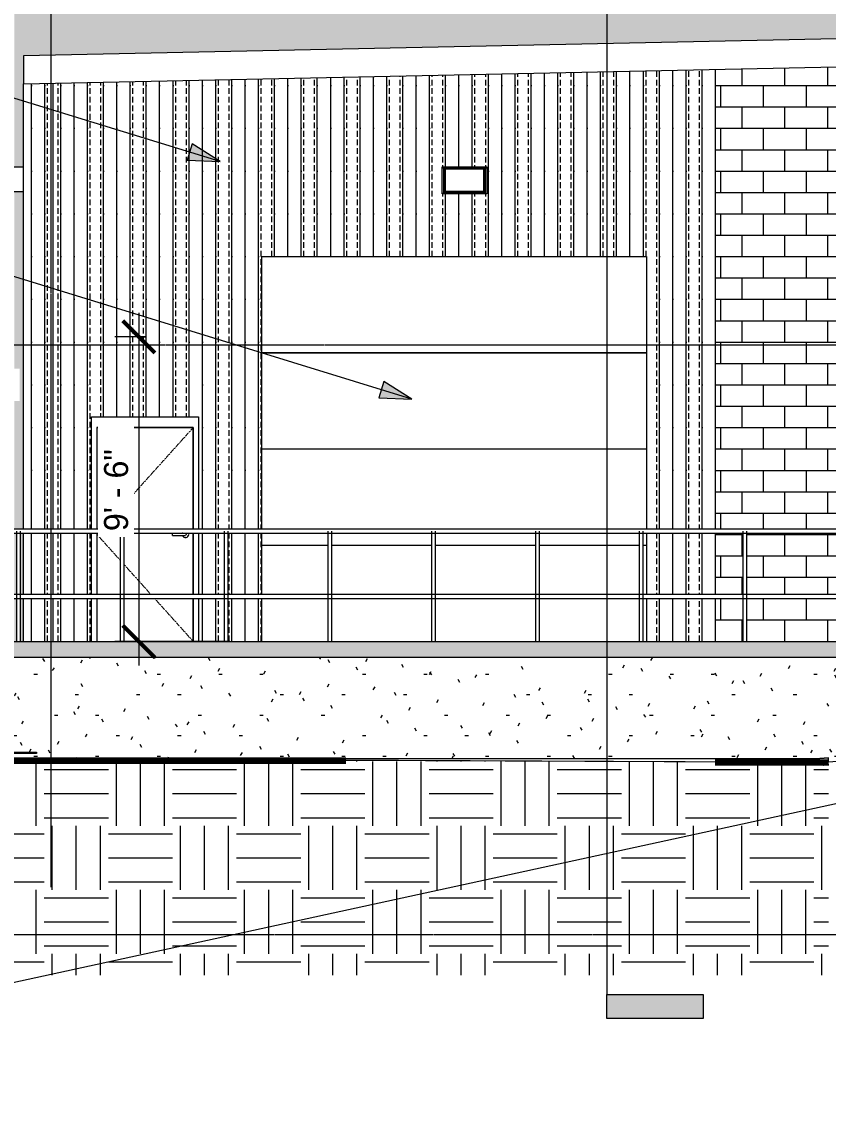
# Model space of a CAD drawing. Header units: inches. Extents: x -12048 to -7950, y -201 to 456.
# Drawn here: x -9576.7 to -9274.8, y -173.3 to 231.9 of the extents above; entities that cross this region are included whole.
import ezdxf

# ---------------------------------------------------------------- set-up
doc = ezdxf.new("R2010")
doc.units = ezdxf.units.IN
doc.header["$MEASUREMENT"] = 0
for name, pattern in [('Aligning Line 1_8_', [0.25, 0.125, -0.125]), ('Dash 1_16_', [0.125, 0.0625, -0.0625]), ('Grid Line 1_2_', [0.875, 0.5, -0.125, 0.125, -0.125])]:
    doc.linetypes.add(name, pattern=pattern)
for name, color, linetype, lineweight in [('A-ANNO-DIMS', 211, 'Continuous', 9), ('A-ANNO-DIMS-96', 211, 'Continuous', 9), ('A-DOOR', 31, 'Continuous', 13), ('A-DOOR-FRAM', 31, 'Continuous', 13), ('A-FLOR-HRAL', 11, 'Continuous', 9), ('A-FLOR-LEVL', 51, 'Continuous', 9), ('A-ROOF', 132, 'Continuous', 13), ('A-WALL', 113, 'Continuous', 13), ('A-WALL-PATT', 111, 'Continuous', 13), ('C-BLDG-PADS', 91, 'Continuous', 13), ('C-PRKG', 3, 'Continuous', 13), ('C-TOPO', 7, 'Continuous', 9), ('E-LITE-EQPM', 33, 'Continuous', 9), ('G-ANNO-SYMB', 111, 'Aligning Line 1_8_', 9), ('G-ANNO-TEXT', 231, 'Continuous', 9), ('S-FNDN', 32, 'Continuous', 13), ('S-GRID', 1, 'Continuous', 9)]:
    doc.layers.add(name, color=color, linetype=linetype, lineweight=lineweight)
doc.styles.add('Century Gothic_1', font='ufonts.com_century-gothic.ttf', dxfattribs={"height": 9})
doc.dimstyles.new('OD__1__Tol__', dxfattribs={"dimscale": 12, "dimtxt": 9.397514, "dimasz": 1, "dimexe": 0.75, "dimexo": 0.5, "dimgap": 0.125, "dimtad": 1, "dimdec": 0, "dimzin": 3, "dimdsep": 46, "dimlunit": 4, "dimtxsty": 'Century Gothic_1', "dimblk1": 'OBLIQUE', "dimblk2": 'OBLIQUE', "dimsah": 1, "dimcen": 0.09, "dimdle": 0.75, "dimazin": 0, "dimtfac": 1, "dimtdec": 4, "dimtix": 1, "dimtmove": 0, "dimatfit": 3, "dimfxl": 1, "dimtvp": 1, "dimtfill": 1, "dimfrac": 2, "dimtolj": 1, "dimtzin": 0, "dimarcsym": 2})
pattern_1 = [(90, (-9306.077, 0), (-16, 1e-15), [16, 0, 0, 0]), (90, (-9312.077, 0), (-16, 1e-15), [16, 0, 0, 0]), (90, (-9311.077, 0), (-16, 1e-15), [2.143, -13.857]), (90, (-9317.077, 0), (-16, 1e-15), [16, 0, 0, 0]), (90, (-9311.077, 3.214), (-16, 1e-15), [2.143, -13.857]), (90, (-9311.077, 6.429), (-16, 1e-15), [2.143, -13.857]), (90, (-9311.077, 9.643), (-16, 1e-15), [2.143, -13.857]), (90, (-9311.077, 12.857), (-16, 1e-15), [2.143, -13.857]), (90, (-9307.077, 0), (-16, 1e-15), [2.143, -13.857]), (90, (-9307.077, 3.214), (-16, 1e-15), [2.143, -13.857]), (90, (-9307.077, 6.429), (-16, 1e-15), [2.143, -13.857]), (90, (-9307.077, 9.643), (-16, 1e-15), [2.143, -13.857]), (90, (-9307.077, 12.857), (-16, 1e-15), [2.143, -13.857])]

# ---------------------------------------------------------------- blocks, each defined once
blk = doc.blocks.new('Door-Sectional_DesignersChoice_Amarr - 16_x8_-1344022-BUILDING SECTION - NORTH_SOUTH - LOOKING EAST - _REPAIR GARAGE')
at = {"layer": 'A-DOOR'}
for p, q in [((-11537.52, 143.94), (-11681.52, 143.94)), ((-11681.52, 108), (-11537.52, 108)), ((-11537.52, 107.94), (-11681.52, 107.94)), ((-11681.52, 72), (-11537.52, 72)), ((-11537.52, 71.94), (-11681.52, 71.94)), ((-11681.52, 36), (-11656.81, 36)), ((-11656.81, 35.94), (-11681.52, 35.94)), ((-11655.31, 36), (-11617.98, 36)), ((-11617.98, 35.94), (-11655.31, 35.94)), ((-11616.48, 36), (-11579.14, 36)), ((-11579.14, 35.94), (-11616.48, 35.94)), ((-11577.65, 36), (-11540.31, 36)), ((-11540.31, 35.94), (-11577.65, 35.94)), ((-11538.81, 36), (-11537.52, 36)), ((-11537.52, 35.94), (-11538.81, 35.94))]:
    blk.add_line(p, q, dxfattribs=at)
blk = doc.blocks.new('Railing - Lapeyre - 1 1_2_ Post-1355937-BUILDING SECTION - NORTH_SOUTH - LOOKING EAST - _REPAIR GARAGE')
at = {"layer": 'A-FLOR-HRAL'}
for p, q in [((-11501.48, 41.25), (-11501.48, 0)), ((-11499.98, 0), (-11499.98, 41.25))]:
    blk.add_line(p, q, dxfattribs=at)
blk = doc.blocks.new('Railing - Lapeyre - 1 1_2_ Post-V4-BUILDING SECTION - NORTH_SOUTH - LOOKING EAST - _REPAIR GARAGE')
at = {"layer": 'A-FLOR-HRAL'}
for p, q in [((-11813.9, 41.25), (-11813.9, 0)), ((-11812.4, 17.5), (-11812.4, 40.5)), ((-11812.4, 0), (-11812.4, 16))]:
    blk.add_line(p, q, dxfattribs=at)
blk = doc.blocks.new('Railing - Lapeyre - 1 1_2_ Post-V5-BUILDING SECTION - NORTH_SOUTH - LOOKING EAST - _REPAIR GARAGE')
at = {"layer": 'A-FLOR-HRAL'}
for p, q in [((-11462.65, 41.25), (-11462.65, 0)), ((-11461.9, 41.25), (-11461.15, 41.25)), ((-11461.15, 0), (-11461.15, 41.25))]:
    blk.add_line(p, q, dxfattribs=at)
blk = doc.blocks.new('Railing - Railing-1339868-BUILDING SECTION - NORTH_SOUTH - LOOKING EAST - _REPAIR GARAGE')
at = {"layer": 'A-FLOR-HRAL'}
for p, q in [((-11461.9, 42), (-11813.15, 42)), ((-11461.9, 42), (-11461.9, 41.25)), ((-11813.15, 40.5), (-11461.9, 40.5)), ((-11461.9, 17.5), (-11813.15, 17.5)), ((-11813.15, 16), (-11461.9, 16))]:
    blk.add_line(p, q, dxfattribs=at)
for points, knots in [([(-11813.9, 41.25), (-11813.9, 41.32), (-11813.88, 41.41), (-11813.84, 41.54), (-11813.8, 41.63), (-11813.75, 41.69), (-11813.71, 41.74), (-11813.66, 41.79), (-11813.6, 41.85), (-11813.54, 41.89), (-11813.48, 41.92), (-11813.43, 41.94), (-11813.39, 41.96), (-11813.34, 41.97), (-11813.29, 41.99), (-11813.24, 41.99), (-11813.19, 42), (-11813.16, 42), (-11813.15, 42)], [0, 0, 0, 0, 0.0833333, 0.125, 0.1666667, 0.2083333, 0.2291667, 0.25, 0.2916667, 0.3333333, 0.3541667, 0.375, 0.3958333, 0.4166667, 0.4375, 0.4583333, 0.4791667, 0.5, 0.5, 0.5, 0.5]), ([(-11813.15, 40.5), (-11813.16, 40.5), (-11813.19, 40.5), (-11813.24, 40.51), (-11813.29, 40.51), (-11813.34, 40.53), (-11813.39, 40.54), (-11813.43, 40.56), (-11813.48, 40.58), (-11813.52, 40.6), (-11813.56, 40.63), (-11813.62, 40.66), (-11813.66, 40.71), (-11813.71, 40.76), (-11813.75, 40.81), (-11813.8, 40.87), (-11813.84, 40.96), (-11813.88, 41.09), (-11813.9, 41.18), (-11813.9, 41.25)], [0.5, 0.5, 0.5, 0.5, 0.5208333, 0.5416667, 0.5625, 0.5833333, 0.6041667, 0.625, 0.6458333, 0.6666667, 0.6875, 0.7083333, 0.75, 0.7708333, 0.7916667, 0.8333333, 0.875, 0.9166667, 1, 1, 1, 1]), ([(-11813.9, 16.75), (-11813.9, 16.82), (-11813.88, 16.91), (-11813.84, 17.04), (-11813.8, 17.13), (-11813.75, 17.19), (-11813.71, 17.24), (-11813.66, 17.29), (-11813.6, 17.35), (-11813.54, 17.39), (-11813.48, 17.42), (-11813.43, 17.44), (-11813.39, 17.46), (-11813.34, 17.47), (-11813.29, 17.49), (-11813.24, 17.49), (-11813.19, 17.5), (-11813.16, 17.5), (-11813.15, 17.5)], [0, 0, 0, 0, 0.0833333, 0.125, 0.1666667, 0.2083333, 0.2291667, 0.25, 0.2916667, 0.3333333, 0.3541667, 0.375, 0.3958333, 0.4166667, 0.4375, 0.4583333, 0.4791667, 0.5, 0.5, 0.5, 0.5]), ([(-11813.15, 16), (-11813.16, 16), (-11813.19, 16), (-11813.24, 16.01), (-11813.29, 16.01), (-11813.34, 16.03), (-11813.39, 16.04), (-11813.43, 16.06), (-11813.48, 16.08), (-11813.52, 16.1), (-11813.56, 16.13), (-11813.62, 16.16), (-11813.66, 16.21), (-11813.71, 16.26), (-11813.75, 16.31), (-11813.8, 16.37), (-11813.84, 16.46), (-11813.88, 16.59), (-11813.9, 16.68), (-11813.9, 16.75)], [0.5, 0.5, 0.5, 0.5, 0.5208333, 0.5416667, 0.5625, 0.5833333, 0.6041667, 0.625, 0.6458333, 0.6666667, 0.6875, 0.7083333, 0.75, 0.7708333, 0.7916667, 0.8333333, 0.875, 0.9166667, 1, 1, 1, 1])]:
    blk.add_open_spline(points, degree=3, knots=knots, dxfattribs=at)
for name, p in [('Railing - Lapeyre - 1 1_2_ Post-V4-BUILDING SECTION - NORTH_SOUTH - LOOKING EAST - _REPAIR GARAGE', (0, 0)), ('Railing - Lapeyre - 1 1_2_ Post-1355937-BUILDING SECTION - NORTH_SOUTH - LOOKING EAST - _REPAIR GARAGE', (-271.83, 0)), ('Railing - Lapeyre - 1 1_2_ Post-1355937-BUILDING SECTION - NORTH_SOUTH - LOOKING EAST - _REPAIR GARAGE', (-233, 0)), ('Railing - Lapeyre - 1 1_2_ Post-1355937-BUILDING SECTION - NORTH_SOUTH - LOOKING EAST - _REPAIR GARAGE', (-194.17, 0)), ('Railing - Lapeyre - 1 1_2_ Post-1355937-BUILDING SECTION - NORTH_SOUTH - LOOKING EAST - _REPAIR GARAGE', (-155.33, 0)), ('Railing - Lapeyre - 1 1_2_ Post-1355937-BUILDING SECTION - NORTH_SOUTH - LOOKING EAST - _REPAIR GARAGE', (-116.5, 0)), ('Railing - Lapeyre - 1 1_2_ Post-1355937-BUILDING SECTION - NORTH_SOUTH - LOOKING EAST - _REPAIR GARAGE', (-77.67, 0)), ('Railing - Lapeyre - 1 1_2_ Post-1355937-BUILDING SECTION - NORTH_SOUTH - LOOKING EAST - _REPAIR GARAGE', (-38.83, 0)), ('Railing - Lapeyre - 1 1_2_ Post-1355937-BUILDING SECTION - NORTH_SOUTH - LOOKING EAST - _REPAIR GARAGE', (0, 0)), ('Railing - Lapeyre - 1 1_2_ Post-V5-BUILDING SECTION - NORTH_SOUTH - LOOKING EAST - _REPAIR GARAGE', (0, 0))]:
    blk.add_blockref(name, p)
blk = doc.blocks.new('Door-Passage-Single-Flush - 36_ x 80_-1396074-BUILDING SECTION - NORTH_SOUTH - LOOKING EAST - _REPAIR GARAGE')
at = {"layer": 'A-DOOR', "lineweight": 9}
for p, q in [((-11707.21, 80), (-11743.21, 80)), ((-11743.21, 80), (-11743.21, 41.99)), ((-11707.21, 41.99), (-11707.21, 80)), ((-11743.21, 40.51), (-11743.21, 17.49)), ((-11710.75, 40.39), (-11714.89, 40.39)), ((-11714.89, 40), (-11714.89, 40.39)), ((-11714.89, 39.61), (-11714.89, 40)), ((-11714.89, 39.61), (-11710.75, 39.61)), ((-11707.21, 17.49), (-11707.21, 40.51)), ((-11743.21, 16.01), (-11743.21, 0)), ((-11707.21, 0), (-11707.21, 16.01))]:
    blk.add_line(p, q, dxfattribs=at)
at = {"layer": 'A-DOOR', "linetype": 'Dash 1_16_', "lineweight": 9}
for p, q in [((-11707.21, 80), (-11741.41, 41.99)), ((-11742.75, 40.51), (-11743.21, 40)), ((-11743.21, 40), (-11734.47, 30.29)), ((-11732.98, 28.63), (-11722.95, 17.49)), ((-11721.61, 16.01), (-11707.21, 0))]:
    blk.add_line(p, q, dxfattribs=at)
at = {"layer": 'A-DOOR', "lineweight": 9, "flags": 128}
for points in [[(-11710.16, 40.39), (-11710.16, 40.39), (-11710.16, 40.39), (-11710.17, 40.39), (-11710.17, 40.39), (-11710.17, 40.39), (-11710.18, 40.39), (-11710.18, 40.39), (-11710.19, 40.39), (-11710.2, 40.39), (-11710.21, 40.39), (-11710.22, 40.39), (-11710.23, 40.39), (-11710.24, 40.39), (-11710.25, 40.39), (-11710.26, 40.39), (-11710.28, 40.39), (-11710.29, 40.39), (-11710.31, 40.39), (-11710.32, 40.39), (-11710.34, 40.39), (-11710.36, 40.39), (-11710.38, 40.39), (-11710.39, 40.39), (-11710.41, 40.39), (-11710.43, 40.39), (-11710.45, 40.39), (-11710.47, 40.39), (-11710.49, 40.39), (-11710.52, 40.39), (-11710.54, 40.39), (-11710.56, 40.39), (-11710.58, 40.39), (-11710.61, 40.39), (-11710.63, 40.39), (-11710.65, 40.39), (-11710.67, 40.39), (-11710.7, 40.39), (-11710.72, 40.39), (-11710.75, 40.39), (-11710.75, 40.39)], [(-11710.75, 39.61), (-11710.73, 39.61), (-11710.7, 39.61), (-11710.68, 39.61), (-11710.66, 39.61), (-11710.63, 39.61), (-11710.61, 39.61), (-11710.59, 39.61), (-11710.57, 39.61), (-11710.54, 39.61), (-11710.52, 39.61), (-11710.5, 39.61), (-11710.48, 39.61), (-11710.46, 39.61), (-11710.44, 39.61), (-11710.42, 39.61), (-11710.4, 39.61), (-11710.38, 39.61), (-11710.36, 39.61), (-11710.34, 39.61), (-11710.33, 39.61), (-11710.31, 39.61), (-11710.3, 39.61), (-11710.28, 39.61), (-11710.27, 39.61), (-11710.25, 39.61), (-11710.24, 39.61), (-11710.23, 39.61), (-11710.22, 39.61), (-11710.21, 39.61), (-11710.2, 39.61), (-11710.19, 39.61), (-11710.19, 39.61), (-11710.18, 39.61), (-11710.17, 39.61), (-11710.17, 39.61), (-11710.17, 39.61), (-11710.16, 39.61), (-11710.16, 39.61), (-11710.16, 39.61)]]:
    blk.add_lwpolyline(points, dxfattribs=at)
at = {"layer": 'A-DOOR', "lineweight": 9}
for centre, radius, start, end in [((-11710.06, 40), 1.18, 154.3773, 160.3657), ((-11710.06, 40), 1.18, 199.5633, 360), ((-11710.16, 40), 0.394, 75, 90), ((-11710.16, 40), 0.394, 270, 285), ((-11710.16, 40), 0.394, 0, 30), ((-11710.16, 40), 0.394, 330, 0), ((-11710.06, 40), 1.18, 0, 25.6308)]:
    blk.add_arc(centre, radius, start, end, dxfattribs=at)
at = {"layer": 'A-DOOR-FRAM', "lineweight": 9}
for p, q in [((-11743.21, 80), (-11743.21, 41.99)), ((-11743.21, 80), (-11707.21, 80)), ((-11707.21, 80), (-11707.21, 41.99)), ((-11743.21, 40.51), (-11743.21, 17.49)), ((-11707.21, 40.51), (-11707.21, 17.49)), ((-11743.21, 16.01), (-11743.21, 0)), ((-11707.21, 16.01), (-11707.21, 0))]:
    blk.add_line(p, q, dxfattribs=at)
blk = doc.blocks.new('321723 - Pavement Markings - Parking - Angled - _8X18_ 70º-1523153-BUILDING SECTION - NORTH_SOUTH - LOOKING EAST - _REPAIR GARAGE')
at = {"layer": 'C-PRKG', "lineweight": 9}
for p, q in [((-11927.33, -41.52), (-11878.4, -41.52)), ((-11878.4, -42), (-11927.33, -42)), ((-11878.4, -41.52), (-11765.82, -41.52)), ((-11878.4, -42), (-11878.4, -41.52)), ((-11765.82, -42), (-11878.4, -42)), ((-11765.82, -41.52), (-11765.82, -42))]:
    blk.add_line(p, q, dxfattribs=at)
blk = doc.blocks.new('Pathway_Cooper_Streetworks_WKP_Pak_Glass - Pathway_Cooper_Streetworks_WKP_Pak_Glass-1556231-BUILDING SECTION - NORTH_SOUTH - LOOKING EAST - _REPAIR GARAGE')
at = {"layer": 'E-LITE-EQPM'}
for p, q in [((-11783.33, 177.56), (-11783.69, 177.24)), ((-11783.69, 177.24), (-11774.94, 167.52)), ((-11783.34, 176.85), (-11783.4, 176.83)), ((-11783.34, 176.85), (-11783.4, 176.83)), ((-11783.4, 176.83), (-11783.4, 168.44)), ((-11783.4, 176.83), (-11783.4, 168.44)), ((-11774.58, 167.85), (-11783.33, 177.56)), ((-11783.3, 168.54), (-11783.3, 176.8)), ((-11782.91, 177.36), (-11783.04, 177.24)), ((-11770.65, 177.46), (-11783, 177.46)), ((-11783, 177.46), (-11782.91, 177.36)), ((-11774.74, 168.29), (-11782.91, 177.36)), ((-11783.4, 168.44), (-11775.76, 168.44)), ((-11783.4, 168.44), (-11775.76, 168.44)), ((-11775.85, 168.54), (-11783.3, 168.54)), ((-11774.58, 167.85), (-11774.94, 167.52)), ((-11774.74, 168.29), (-11774.87, 168.17)), ((-11774.79, 168.34), (-11770.65, 168.34))]:
    blk.add_line(p, q, dxfattribs=at)
blk = doc.blocks.new('Pathway_Cooper_Streetworks_WKP_Pak_Glass - Pathway_Cooper_Streetworks_WKP_Pak_Glass-V9-BUILDING SECTION - NORTH_SOUTH - LOOKING EAST - _REPAIR GARAGE')
at = {"layer": 'E-LITE-EQPM'}
for p, q in [((-11614.02, 177.56), (-11597.27, 177.56)), ((-11614.02, 177.24), (-11614.02, 177.56)), ((-11614.02, 177.24), (-11597.27, 177.24)), ((-11614.02, 167.52), (-11614.02, 177.24)), ((-11613.52, 176.87), (-11613.52, 167.9)), ((-11613.52, 176.87), (-11597.77, 176.87)), ((-11613.32, 176.87), (-11613.32, 168.21)), ((-11613.02, 168.44), (-11613.02, 176.83)), ((-11612.89, 176.83), (-11613.02, 176.83)), ((-11613.02, 168.44), (-11613.02, 176.83)), ((-11598.27, 176.83), (-11613.02, 176.83)), ((-11612.89, 176.83), (-11612.89, 168.44)), ((-11598.4, 168.44), (-11598.4, 176.83)), ((-11598.27, 176.83), (-11598.4, 176.83)), ((-11598.27, 176.83), (-11598.27, 168.44)), ((-11598.27, 176.83), (-11598.27, 168.44)), ((-11597.97, 168.21), (-11597.97, 176.87)), ((-11597.77, 167.9), (-11597.77, 176.87)), ((-11597.27, 177.56), (-11597.27, 177.24)), ((-11597.27, 177.24), (-11597.27, 167.52)), ((-11597.27, 167.52), (-11614.02, 167.52)), ((-11613.52, 167.9), (-11613.32, 168.21)), ((-11613.52, 167.9), (-11597.77, 167.9)), ((-11613.32, 168.44), (-11613.02, 168.44)), ((-11597.97, 168.34), (-11613.32, 168.34)), ((-11597.97, 168.34), (-11613.32, 168.34)), ((-11597.97, 168.28), (-11613.32, 168.28)), ((-11613.32, 168.21), (-11597.97, 168.21)), ((-11613.02, 168.44), (-11612.89, 168.44)), ((-11613.02, 168.44), (-11598.27, 168.44)), ((-11598.4, 168.44), (-11598.27, 168.44)), ((-11598.27, 168.44), (-11597.97, 168.44)), ((-11597.77, 167.9), (-11597.97, 168.21))]:
    blk.add_line(p, q, dxfattribs=at)
blk = doc.blocks.new('Section - 3_32_ x 3_8_-54337-BUILDING SECTION - NORTH_SOUTH - LOOKING EAST - _REPAIR GARAGE')
at = {"layer": 'G-ANNO-SYMB', "linetype": 'Continuous'}
blk.add_hatch(color=256, dxfattribs=at).paths.add_polyline_path([(-11516.4, -132.14), (-11552.4, -132.14), (-11552.4, -141.14), (-11516.4, -141.14)], flags=0)
for p, q in [((-11552.4, -141.14), (-11552.4, -132.14)), ((-11552.4, -132.14), (-11516.4, -132.14)), ((-11516.4, -132.14), (-11516.4, -141.14)), ((-11516.4, -141.14), (-11552.4, -141.14))]:
    blk.add_line(p, q, dxfattribs=at)
blk = doc.blocks.new('DIMBLOCK2-BUILDING SECTION - NORTH_SOUTH - LOOKING EAST - _REPAIR GARAGE')
at = {"layer": 'A-ANNO-DIMS-96'}
for p, q in [((-9532.86, 123), (-9532.86, -9)), ((-9530.37, 114), (-9541.86, 114)), ((-9532.86, 114), (-9530.37, 114)), ((-9498.84, 0), (-9541.86, 0)), ((-9532.86, 0), (-9498.84, 0))]:
    blk.add_line(p, q, dxfattribs=at)
at = {"layer": 'A-ANNO-DIMS-96', "lineweight": 50}
for p, q in [((-9532.86, 114), (-9538.86, 120)), ((-9532.86, 114), (-9526.86, 108)), ((-9532.86, 0), (-9538.86, 6)), ((-9532.86, 0), (-9526.86, -6))]:
    blk.add_line(p, q, dxfattribs=at)
at = {"layer": 'A-ANNO-DIMS-96', "color": 0, "insert": (-9545.89, 41.26), "char_height": 9, "width": 37.7691, "attachment_point": 1, "rotation": 90, "line_spacing_factor": 0.984502, "style": 'Century Gothic_1', "bg_fill": 3, "box_fill_scale": 1.25, "bg_fill_color": 256, "bg_fill_true_color": 13158600, "bg_fill_transparency": 0}
blk.add_mtext('9\' - 6"', dxfattribs=at)
blk = doc.blocks.new('_Oblique')
at = {"color": 0, "linetype": 'ByBlock', "lineweight": -2}
blk.add_line((-0.5, -0.5), (0.5, 0.5), dxfattribs=at)

msp = doc.modelspace()

# ---------------------------------------------------------------- hatches: boundary and pattern name
at = {"layer": 'A-WALL-PATT', "lineweight": 9}
h = msp.add_hatch(dxfattribs=at)
h.set_pattern_fill('FP_9', style=0, pattern_type=2)
h.set_pattern_definition([(0, (-9579.4605, 0), (0, 8), []), (90, (-9579.4605, 0), (-8, 8), [8, -8])])
h.paths.add_polyline_path([(-9577.13, 0), (-9575.96, 0), (-9575.96, 16), (-9577.13, 16), (-9577.13, 1.94)], flags=0)
h.paths.add_polyline_path([(-9578.63, 0), (-9578.63, 16), (-9579.46, 16), (-9579.46, 0)], flags=0)
h.paths.add_polyline_path([(-9578.63, 17.5), (-9578.63, 40.5), (-9579.46, 40.5), (-9579.46, 17.5)], flags=0)
h.paths.add_polyline_path([(-9575.96, 17.5), (-9575.96, 40.5), (-9577.13, 40.5), (-9577.13, 17.5), (-9576.87, 17.5)], flags=0)
h.paths.add_polyline_path([(-9579.46, 42), (-9575.96, 42), (-9575.96, 168.34), (-9579.46, 168.34), (-9579.46, 102), (-9577.46, 102), (-9577.46, 90), (-9579.46, 90), (-9579.46, 44.23)], flags=0)
h.paths.add_polyline_path([(-8538.36, 124), (-8448.31, 124), (-8448.31, 264), (-8875.46, 264), (-8875.46, 242.59), (-8874.46, 242.57), (-8874.46, 241.46), (-8875.46, 241.46), (-8875.46, 240.03), (-8874.46, 240.02), (-8874.46, 239.67), (-8875.46, 239.67), (-8875.46, 237.63), (-8873.46, 237.63), (-8873.46, 233.77), (-8588.34, 239.71), (-8588.34, 177.29), (-8588.09, 177.56), (-8587.73, 177.24), (-8588.07, 176.85), (-8588.02, 176.83), (-8588.07, 168.44), (-8588.34, 168.44), (-8588.34, 124), (-8564.32, 124)], flags=0)
h.paths.add_polyline_path([(-9575.96, 177.46), (-9575.96, 219.14), (-9226.78, 226.41), (-9226.78, 230.96), (-9224.78, 230.96), (-9224.78, 260.37), (-9221.79, 260.37), (-9221.79, 260.73), (-9185.98, 260.73), (-9185.98, 260.37), (-9183, 260.37), (-9183, 235.91), (-9182, 235.89), (-9182, 234.78), (-9183, 234.78), (-9183, 233.36), (-9182, 233.34), (-9182, 232.99), (-9183, 232.99), (-9183, 230.96), (-9181, 230.96), (-9181, 227.37), (-9073, 229.62), (-9073, 233.92), (-9071, 233.92), (-9071, 263.33), (-9068.01, 263.33), (-9068.01, 263.69), (-9032.2, 263.69), (-9032.2, 263.33), (-9029.21, 263.33), (-9029.21, 238.87), (-9028.21, 238.85), (-9028.21, 237.75), (-9029.21, 237.75), (-9029.21, 236.32), (-9028.21, 236.3), (-9028.21, 235.96), (-9029.21, 235.96), (-9029.21, 233.92), (-9027.21, 233.92), (-9027.21, 230.57), (-8908.42, 233.04), (-8919.24, 233.04), (-8919.24, 237.63), (-8917.24, 237.63), (-8917.24, 264), (-9579.46, 264), (-9579.46, 177.46)], flags=0)
h = msp.add_hatch(dxfattribs=at)
h.set_pattern_fill('FP_21', color=256, style=0, pattern_type=2)
h.set_pattern_definition([(0, (-9083.0765, 0), (0, 8), []), (90, (-9083.0765, 0), (-8, 8), [8, -8])])
h.paths.add_polyline_path([(-9267.96, 0), (-9267.96, 16), (-9305.29, 16), (-9305.29, 0), (-9291.28, 0)], flags=0)
h.paths.add_polyline_path([(-9266.46, 0), (-9264.09, 0), (-9264.09, 215.13), (-9317.08, 214.03), (-9317.08, 42), (-9267.21, 41.97), (-9267.21, 41.25), (-9266.46, 41.25), (-9266.46, 16.03)], flags=0)
h.paths.add_polyline_path([(-9306.79, 0), (-9306.79, 16), (-9317.08, 16), (-9317.08, 0)], flags=0)
h.paths.add_polyline_path([(-9235.08, 0), (-9235.08, 84), (-9195.08, 84), (-9195.08, 0), (-9083.08, 0), (-9083.08, 206.8), (-9252.33, 203.24), (-9243.86, 203.24), (-9243.86, 0), (-9239.35, 0)], flags=0)
h.paths.add_polyline_path([(-9304.26, 17.5), (-9267.96, 17.5), (-9267.96, 40.5), (-9305.29, 40.5), (-9305.29, 17.5)], flags=0)
h.paths.add_polyline_path([(-9310.75, 17.5), (-9306.79, 17.5), (-9306.79, 40.5), (-9317.08, 40.5), (-9317.08, 17.5)], flags=0)
h = msp.add_hatch(dxfattribs=at)
h.set_pattern_fill('FP_18', color=256, style=0, pattern_type=2)
h.set_pattern_definition(pattern_1)
h.paths.add_polyline_path([(-9565.09, 0), (-9550.52, 0), (-9550.52, 16), (-9565.09, 16)], flags=0)
h.paths.add_polyline_path([(-9505.71, 0), (-9505.71, 16), (-9510.52, 16), (-9510.52, 0)], flags=0)
h.paths.add_polyline_path([(-9317.24, 0), (-9317.08, 0), (-9317.08, 16), (-9342.84, 16), (-9342.84, 0)], flags=0)
h.paths.add_polyline_path([(-9317.08, 17.5), (-9317.08, 40.5), (-9342.84, 40.5), (-9342.84, 17.5), (-9317.24, 17.5)], flags=0)
h.paths.add_polyline_path([(-9506.71, 17.5), (-9505.71, 17.5), (-9505.71, 40.5), (-9510.52, 40.5), (-9510.52, 17.5)], flags=0)
h.paths.add_polyline_path([(-9565.09, 17.5), (-9550.52, 17.5), (-9550.52, 40.5), (-9565.09, 40.5), (-9565.09, 30.13)], flags=0)
h.paths.add_polyline_path([(-9508.12, 42), (-9505.71, 42), (-9505.71, 96), (-9486.84, 96), (-9486.84, 144), (-9342.84, 144), (-9342.84, 42), (-9317.08, 42), (-9317.08, 214.03), (-9565.09, 208.86), (-9565.09, 42), (-9550.52, 42), (-9550.52, 84), (-9510.52, 84), (-9510.52, 42)], flags=0)
h.paths.add_polyline_path([(-9403.59, 167.52), (-9419.34, 167.52), (-9419.34, 177.56), (-9402.59, 177.56), (-9402.59, 167.52), (-9403.19, 167.52)], flags=0)
h = msp.add_hatch(dxfattribs=at)
h.set_pattern_fill('FP_18', color=256, style=0, pattern_type=2)
h.set_pattern_definition(pattern_1)
h.paths.add_polyline_path([(-9575.96, 0), (-9565.09, 0), (-9565.09, 16), (-9575.96, 16)], flags=0)
h.paths.add_polyline_path([(-9565.09, 17.5), (-9565.09, 40.5), (-9575.96, 40.5), (-9575.96, 17.5)], flags=0)
h.paths.add_polyline_path([(-9565.09, 42), (-9565.09, 208.86), (-9575.96, 208.64), (-9575.96, 42)], flags=0)
h = msp.add_hatch(dxfattribs=at)
h.set_pattern_fill('FP_18', color=256, style=0, pattern_type=2)
h.set_pattern_definition(pattern_1)
h.paths.add_polyline_path([(-9486.84, 0), (-9486.84, 16), (-9499.46, 16), (-9499.46, 0)], flags=0)
h.paths.add_polyline_path([(-9505.71, 0), (-9500.96, 0), (-9500.96, 16), (-9505.71, 16)], flags=0)
h.paths.add_polyline_path([(-9499.46, 17.5), (-9486.84, 17.5), (-9486.84, 40.5), (-9499.46, 40.5), (-9499.46, 19.56)], flags=0)
h.paths.add_polyline_path([(-9505.71, 17.5), (-9500.96, 17.5), (-9500.96, 40.5), (-9505.71, 40.5), (-9505.71, 23.08)], flags=0)
h.paths.add_polyline_path([(-9505.71, 42), (-9486.84, 42), (-9486.84, 96), (-9505.71, 96), (-9505.71, 44.23)], flags=0)
h = msp.add_hatch(dxfattribs=at)
h.set_pattern_fill('FP_13', style=0, pattern_type=2)
h.set_pattern_definition([(0, (-8896.2815, 126), (30.72, 7.68), [1.267, -21.773, 1.267, -21.773, -122.88]), (0, (-8896.2815, 126), (30.72, 7.68), [-46.08, 1.267, -44.813, 1.267, -21.773, -53.76]), (0, (-8896.2815, 126), (30.72, 7.68), [-115.2, 1.267, -14.093, 1.267, -37.133]), (120, (-8884.7615, 129.84), (-22.011075, 22.7643), [1.267, -21.773, 1.267, -21.773, -122.88]), (120, (-8884.7615, 129.84), (-22.011075, 22.7643), [-46.08, 1.267, -44.813, 1.267, -21.773, -53.76]), (120, (-8884.7615, 129.84), (-22.011075, 22.7643), [-115.2, 1.267, -14.093, 1.267, -37.133]), (240, (-8880.9215, 145.2), (-8.708925, -30.4443), [1.267, -21.773, 1.267, -21.773, -122.88]), (240, (-8880.9215, 145.2), (-8.708925, -30.4443), [-46.08, 1.267, -44.813, 1.267, -21.773, -53.76]), (240, (-8880.9215, 145.2), (-8.708925, -30.4443), [-115.2, 1.267, -14.093, 1.267, -37.133])])
h.paths.add_polyline_path([(-9621.71, -44.16), (-9569.84, -43.84), (-9278.05, -43.84), (-9261.84, -42.49), (-9261.84, -28), (-9264.09, -28), (-9264.09, -6), (-9621.71, -6), (-9621.71, -41.52), (-9571.14, -41.52), (-9571.14, -42), (-9621.71, -42), (-9621.71, -43.84)], flags=0)
at = {"layer": 'C-BLDG-PADS'}
msp.add_hatch(color=255, dxfattribs=at).paths.add_polyline_path([(-9619.06, -6), (-9264.09, -6), (-9264.09, 0), (-9621.21, 0), (-9621.21, -6)], flags=0)
at = {"layer": 'C-TOPO'}
h = msp.add_hatch(dxfattribs=at)
h.set_pattern_fill('FP_22', color=256, style=0, pattern_type=2)
h.set_pattern_definition([(0, (-8896.282, 126), (24, 24), [24, -24]), (0, (-8896.282, 135), (24, 24), [24, -24]), (0, (-8896.282, 144), (24, 24), [24, -24]), (90, (-8893.282, 147), (-24, 24), [24, -24]), (90, (-8884.282, 147), (-24, 24), [24, -24]), (90, (-8875.282, 147), (-24, 24), [24, -24])])
h.paths.add_polyline_path([(-9668.72, -124.93), (-9274.84, -124.93), (-9274.84, -45.22), (-9276.63, -45.36), (-9455.38, -44.53), (-9668.72, -44.61), (-9732.64, -44.91), (-9732.64, -124.93)], flags=0)
at = {"layer": 'G-ANNO-TEXT'}
for points in [[(-9502.39, 179.63), (-9512.92, 186.21), (-9514.8, 180.06)], [(-9430.68, 90.62), (-9441.2, 97.23), (-9443.09, 91.08)]]:
    msp.add_hatch(color=256, dxfattribs=at).paths.add_polyline_path(points, flags=0)

# ---------------------------------------------------------------- linework, layer by layer
at = {"layer": 'A-FLOR-LEVL', "linetype": 'Grid Line 1_2_'}
for p, q in [((-9782.32, 111), (-7974.3, 111)), ((-9829.36, 0), (-7974.3, 0))]:
    msp.add_line(p, q, dxfattribs=at)
at = {"layer": 'A-ROOF'}
for p, q in [((-9264.09, 225.64), (-9575.96, 219.14)), ((-9575.96, 219.14), (-9575.96, 208.64)), ((-9575.96, 208.64), (-9264.09, 215.13))]:
    msp.add_line(p, q, dxfattribs=at)
at = {"layer": 'A-WALL'}
for p, q in [((-9317.08, 42), (-9317.08, 214.03)), ((-9575.96, 42), (-9575.96, 208.64)), ((-9565.09, 208.86), (-9565.09, 42)), ((-9486.84, 144), (-9342.84, 144)), ((-9486.84, 42), (-9486.84, 144)), ((-9342.84, 144), (-9342.84, 42)), ((-9550.52, 42), (-9550.52, 84)), ((-9550.52, 84), (-9510.52, 84)), ((-9510.52, 84), (-9510.52, 41.99)), ((-9575.96, 17.5), (-9575.96, 40.5)), ((-9565.09, 40.5), (-9565.09, 17.5)), ((-9550.52, 17.5), (-9550.52, 40.5)), ((-9510.52, 40.51), (-9510.52, 17.49)), ((-9486.84, 17.5), (-9486.84, 40.5)), ((-9342.84, 40.5), (-9342.84, 17.5)), ((-9317.08, 17.5), (-9317.08, 40.5)), ((-9575.96, 0), (-9575.96, 16)), ((-9565.09, 16), (-9565.09, 0)), ((-9550.52, 0), (-9550.52, 16)), ((-9510.52, 16.01), (-9510.52, 0)), ((-9486.84, 0), (-9486.84, 16)), ((-9342.84, 16), (-9342.84, 0)), ((-9317.08, 0), (-9317.08, 16))]:
    msp.add_line(p, q, dxfattribs=at)
at = {"layer": 'C-BLDG-PADS', "lineweight": 9}
msp.add_line((-9732.64, 0), (-9264.09, 0), dxfattribs=at)
at = {"layer": 'C-TOPO'}
for p, q in [((-9732.64, -44.84), (-9569.84, -43.84)), ((-9668.72, -44.61), (-9455.38, -44.53)), ((-9570.04, -43.84), (-9569.84, -43.84)), ((-9567.95, -43.77), (-9569.84, -43.84)), ((-9569.84, -43.84), (-9278.05, -43.84)), ((-9569.84, -43.84), (-9278.05, -43.84)), ((-9569.84, -43.84), (-9274.84, -45.22)), ((-9569.84, -43.84), (-9569.68, -43.84)), ((-9276.63, -45.36), (-9455.38, -44.53)), ((-9274.84, -43.57), (-9278.05, -43.84)), ((-9278.05, -43.84), (-9274.84, -43.57)), ((-9274.84, -45.22), (-9274.84, -43.57)), ((-9274.84, -45.22), (-9274.84, -43.57)), ((-9266.65, -44.56), (-9274.84, -45.22)), ((-9276.63, -45.36), (-9274.84, -45.22))]:
    msp.add_line(p, q, dxfattribs=at)
at = {"layer": 'C-TOPO', "lineweight": 140}
for p, q in [((-9668.72, -44.61), (-9455.38, -44.53)), ((-9317.24, -45.17), (-9276.63, -45.36)), ((-9276.63, -45.36), (-9274.84, -45.22))]:
    msp.add_line(p, q, dxfattribs=at)
at = {"layer": 'G-ANNO-SYMB', "linetype": 'Continuous'}
msp.add_line((-9357.71, 397.65), (-9357.71, -132.14), dxfattribs=at)
at = {"layer": 'G-ANNO-SYMB'}
msp.add_line((-8071.03, -109.86), (-9732.64, -109.86), dxfattribs=at)
at = {"layer": 'G-ANNO-TEXT'}
for p, q in [((-9502.39, 179.63), (-9818.98, 276.52)), ((-9512.92, 186.21), (-9514.8, 180.06)), ((-9502.39, 179.63), (-9512.92, 186.21)), ((-9514.8, 180.06), (-9502.39, 179.63)), ((-9441.2, 97.23), (-9443.09, 91.08)), ((-9430.68, 90.62), (-9441.2, 97.23)), ((-9443.09, 91.08), (-9430.68, 90.62)), ((-9258.19, -57.74), (-9788.95, -173.27))]:
    msp.add_line(p, q, dxfattribs=at)
at = {"layer": 'S-FNDN'}
msp.add_line((-9264.09, -6), (-9621.71, -6), dxfattribs=at)
at = {"layer": 'S-GRID', "linetype": 'Grid Line 1_2_'}
msp.add_line((-9565.71, -92), (-9565.71, 347.84), dxfattribs=at)

# ---------------------------------------------------------------- block references
at = {"layer": 'A-DOOR'}
for name in ['Door-Sectional_DesignersChoice_Amarr - 16_x8_-1344022-BUILDING SECTION - NORTH_SOUTH - LOOKING EAST - _REPAIR GARAGE', 'Door-Passage-Single-Flush - 36_ x 80_-1396074-BUILDING SECTION - NORTH_SOUTH - LOOKING EAST - _REPAIR GARAGE']:
    msp.add_blockref(name, (2194.68, 0), dxfattribs=at)
at = {"layer": 'A-FLOR-HRAL'}
msp.add_blockref('Railing - Railing-1339868-BUILDING SECTION - NORTH_SOUTH - LOOKING EAST - _REPAIR GARAGE', (2194.68, 0), dxfattribs=at)
at = {"layer": 'C-PRKG', "lineweight": 9}
msp.add_blockref('321723 - Pavement Markings - Parking - Angled - _8X18_ 70º-1523153-BUILDING SECTION - NORTH_SOUTH - LOOKING EAST - _REPAIR GARAGE', (2194.68, 0), dxfattribs=at)
at = {"layer": 'E-LITE-EQPM'}
for name in ['Pathway_Cooper_Streetworks_WKP_Pak_Glass - Pathway_Cooper_Streetworks_WKP_Pak_Glass-1556231-BUILDING SECTION - NORTH_SOUTH - LOOKING EAST - _REPAIR GARAGE', 'Pathway_Cooper_Streetworks_WKP_Pak_Glass - Pathway_Cooper_Streetworks_WKP_Pak_Glass-V9-BUILDING SECTION - NORTH_SOUTH - LOOKING EAST - _REPAIR GARAGE']:
    msp.add_blockref(name, (2194.68, 0), dxfattribs=at)
at = {"layer": 'G-ANNO-SYMB', "linetype": 'Continuous'}
msp.add_blockref('Section - 3_32_ x 3_8_-54337-BUILDING SECTION - NORTH_SOUTH - LOOKING EAST - _REPAIR GARAGE', (2194.68, 0), dxfattribs=at)

# ---------------------------------------------------------------- next in the draw order: dimensions: what is measured, and where the dimension line sits
at = {"layer": 'A-ANNO-DIMS'}
dim = msp.add_linear_dim(base=(-9532.86, 0), p1=(-9524.37, 114), p2=(-9492.84, 0), angle=90, dimstyle='OD__1__Tol__', override={"dimpost": '<>', "dimfxl": 118.281266}, dxfattribs=at)
dim.commit()
dim.dimension.update_dxf_attribs({"geometry": 'DIMBLOCK2-BUILDING SECTION - NORTH_SOUTH - LOOKING EAST - _REPAIR GARAGE', "text_midpoint": (-9539.08, 57)})

# ---------------------------------------------------------------- next in the draw order: linework, layer by layer
at = {"layer": 'G-ANNO-TEXT'}
msp.add_line((-9430.68, 90.62), (-9788.95, 201.03), dxfattribs=at)

doc.saveas('drawing.dxf')
